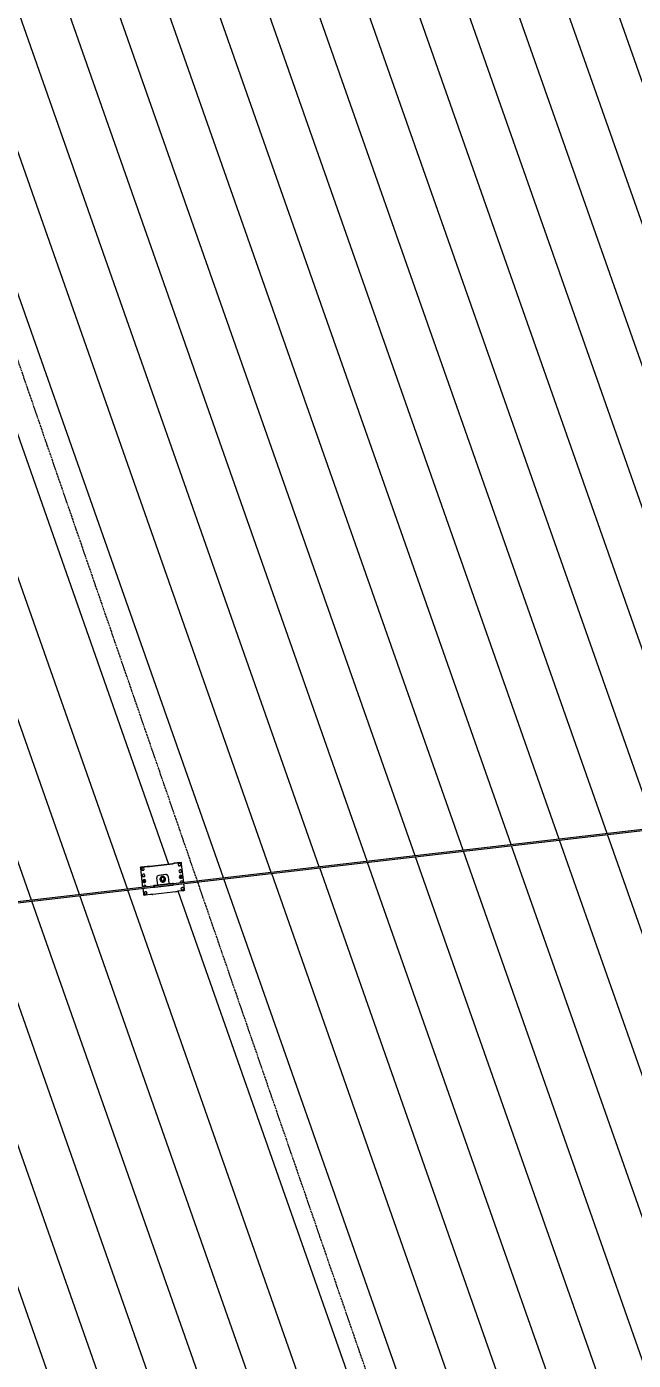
# Model space of a CAD drawing. Header units: millimetres. Extents: x -2479188 to -2300024, y 3874558 to 4053369.
# Drawn here: x -2357095 to -2352806, y 3971974 to 3981412 of the extents above; entities that cross this region are included whole.
import ezdxf

# ---------------------------------------------------------------- set-up
doc = ezdxf.new("R2010")
doc.units = ezdxf.units.MM
doc.linetypes.add('Grid Line', pattern=[21, 12, -3, 3, -3])
for name, color, linetype, lineweight in [('A-ANNO-DIMS', 211, 'Continuous', 5), ('A-ANNO-DIMS-200', 211, 'Continuous', 5), ('A-ROOF-PATT', 132, 'Continuous', 5), ('Q-SPCQ', 91, 'Continuous', 5), ('S-GRID', 1, 'Continuous', 5)]:
    doc.layers.add(name, color=color, linetype=linetype, lineweight=lineweight)
doc.styles.add('Arial', font='arial.ttf', dxfattribs={"height": 500})
doc.dimstyles.new('2_5-Diagonal-_deg_-Decimal_O', dxfattribs={"dimscale": 304.8, "dimtxt": 510.1297, "dimasz": 0.984252, "dimexe": 0.656168, "dimexo": 0.0625, "dimgap": 0.984252, "dimtad": 1, "dimdec": 0, "dimzin": 0, "dimdsep": 46, "dimtxsty": 'Arial', "dimblk1": 'OBLIQUE', "dimblk2": 'OBLIQUE', "dimsah": 1, "dimcen": 0.09, "dimdle": 0.656168, "dimazin": 0, "dimtfac": 1, "dimtdec": 4, "dimtix": 1, "dimtmove": 0, "dimatfit": 3, "dimfxl": 3.28084, "dimfxlon": 1, "dimtvp": 1, "dimtfill": 1, "dimtolj": 1, "dimtzin": 0, "dimlwd": 15, "dimlwe": 15, "dimarcsym": 2})

# ---------------------------------------------------------------- blocks, each defined once
blk = doc.blocks.new('Static Line_Sayfa_Metal Deck_Pan Mount - Up to 15 _ pitch - Max 2 Users-1848369-GA - Part A 6m')
at = {"layer": 'Q-SPCQ'}
for p, q in [((-2343541, 3976795.1), (-2379056, 3972687.5)), ((-2379055.1, 3972679.6), (-2343541, 3976787)), ((-2356051.3, 3975491.6), (-2356062.8, 3975487.7)), ((-2356061.3, 3975487.8), (-2356049.7, 3975491.7)), ((-2356001.5, 3975497.5), (-2356051.1, 3975491.8)), ((-2356051.1, 3975491.6), (-2356001.4, 3975497.4)), ((-2356011.4, 3975496.2), (-2356050.3, 3975491.7)), ((-2356048.8, 3975491.8), (-2356011.3, 3975496.1)), ((-2356001.4, 3975497.4), (-2356001.5, 3975497.5)), ((-2356000.3, 3975487.4), (-2356001.4, 3975497.4)), ((-2356000.8, 3975489.5), (-2356000.8, 3975489.6)), ((-2356239.9, 3975470), (-2356289.5, 3975464.2)), ((-2356289.5, 3975464.1), (-2356239.8, 3975469.8)), ((-2356288.3, 3975454), (-2356289.5, 3975464.1)), ((-2356273, 3975320.9), (-2356288.3, 3975454)), ((-2356281.4, 3975448.6), (-2356281.4, 3975448.5)), ((-2356240.6, 3975469.7), (-2356279.6, 3975465.2)), ((-2356279.5, 3975465.1), (-2356242.1, 3975469.4)), ((-2356276.2, 3975403.2), (-2356276.2, 3975403.1)), ((-2356264.4, 3975454.5), (-2356264.4, 3975454.5)), ((-2356259.2, 3975409.1), (-2356259.2, 3975409.1)), ((-2356241.1, 3975469.5), (-2356227.9, 3975468.6)), ((-2356239.8, 3975469.8), (-2356239.9, 3975470)), ((-2356226.4, 3975468.8), (-2356239.6, 3975469.8)), ((-2356226.9, 3975468.6), (-2356062.2, 3975487.7)), ((-2356063.8, 3975487.6), (-2356225.4, 3975468.9)), ((-2356111.7, 3975411.6), (-2356161.4, 3975405.8)), ((-2356111.7, 3975411.4), (-2356161.3, 3975405.7)), ((-2356095.8, 3975401.5), (-2356095.9, 3975401.7)), ((-2356095.1, 3975398.3), (-2356089.4, 3975349.2)), ((-2356023.2, 3975478.4), (-2356023.1, 3975478.4)), ((-2356017.9, 3975433), (-2356017.9, 3975433)), ((-2356005.6, 3975402.2), (-2356010, 3975398.7)), ((-2356010, 3975398.7), (-2356009.4, 3975393.1)), ((-2356005.5, 3975401.9), (-2356009.9, 3975398.5)), ((-2356009.9, 3975398.5), (-2356009.3, 3975392.9)), ((-2356006.2, 3975484.3), (-2356006.2, 3975484.4)), ((-2356000.4, 3975399.8), (-2356005.5, 3975402.2)), ((-2356005.5, 3975401.9), (-2356005.5, 3975402.1)), ((-2356000.3, 3975399.6), (-2356005.5, 3975401.9)), ((-2356000.9, 3975438.9), (-2356001, 3975439)), ((-2355984.9, 3975354.2), (-2356000.3, 3975487.4)), ((-2355999.7, 3975394), (-2356000.3, 3975399.6)), ((-2356267.8, 3975275.5), (-2356272.4, 3975315.6)), ((-2356268.3, 3975368.9), (-2356263.8, 3975372.3)), ((-2356267.6, 3975363.3), (-2356268.3, 3975368.9)), ((-2356263.7, 3975372), (-2356268.2, 3975368.6)), ((-2356268.2, 3975368.6), (-2356267.5, 3975363)), ((-2356267.5, 3975363), (-2356262.4, 3975360.8)), ((-2356267.1, 3975323.8), (-2356267, 3975323.7)), ((-2356267, 3975323.7), (-2356266.9, 3975323.4)), ((-2356263.7, 3975372), (-2356263.8, 3975372.3)), ((-2356263.8, 3975372.3), (-2356258.7, 3975370)), ((-2356258.6, 3975369.7), (-2356263.7, 3975372)), ((-2356262.4, 3975360.8), (-2356257.9, 3975364.1)), ((-2356257.9, 3975364.1), (-2356258.6, 3975369.7)), ((-2356250.1, 3975329.7), (-2356250.1, 3975329.8)), ((-2356193.2, 3975334), (-2356197.3, 3975332.5)), ((-2356196.1, 3975322.2), (-2356191.8, 3975321.6)), ((-2356190.9, 3975334.5), (-2356193.2, 3975334)), ((-2356189.5, 3975321.6), (-2356191.8, 3975321.6)), ((-2356065, 3975349.1), (-2356190.9, 3975334.5)), ((-2356189.5, 3975321.6), (-2356063.5, 3975336.2)), ((-2356168.9, 3975340), (-2356174.5, 3975389.1)), ((-2356151.8, 3975372.2), (-2356151.8, 3975372.1)), ((-2356144.1, 3975374.7), (-2356144, 3975374.4)), ((-2356142, 3975375), (-2356142, 3975374.9)), ((-2356123.7, 3975381.3), (-2356123.7, 3975381.4)), ((-2356121.8, 3975382.2), (-2356122, 3975382.5)), ((-2356114.3, 3975385.2), (-2356114.3, 3975385.4)), ((-2356065, 3975349.1), (-2356062.7, 3975349.1)), ((-2356063.5, 3975336.2), (-2356061.2, 3975336.7)), ((-2356058.3, 3975348.6), (-2356062.7, 3975349.1)), ((-2356061.2, 3975336.7), (-2356057.1, 3975338.2)), ((-2356009.3, 3975392.9), (-2356004.2, 3975390.7)), ((-2356008.8, 3975353.7), (-2356008.8, 3975353.6)), ((-2356008.8, 3975353.6), (-2356008.7, 3975353.3)), ((-2356004.2, 3975390.7), (-2355999.7, 3975394)), ((-2356003.6, 3975308.3), (-2356003.6, 3975308.2)), ((-2355991.8, 3975359.6), (-2355991.8, 3975359.6)), ((-2355986.6, 3975314.2), (-2355986.6, 3975314.3)), ((-2355979.7, 3975308.8), (-2355984.3, 3975348.9)), ((-2355978.6, 3975298.9), (-2355979.7, 3975308.8)), ((-2356266.7, 3975265.6), (-2356267.8, 3975275.5)), ((-2356267.3, 3975273.4), (-2356267.3, 3975273.3)), ((-2356257.5, 3975266.7), (-2356266.7, 3975265.6)), ((-2356261.8, 3975278.4), (-2356261.8, 3975278.4)), ((-2356219.3, 3975271), (-2356256.7, 3975266.7)), ((-2356244.8, 3975284.3), (-2356244.9, 3975284.4)), ((-2356205, 3975270.1), (-2356218.3, 3975271.1)), ((-2356039.4, 3975289.2), (-2356204.1, 3975270.2)), ((-2356026.9, 3975293.2), (-2356038.4, 3975289.4)), ((-2355988.5, 3975297.7), (-2356025.9, 3975293.4)), ((-2355978.6, 3975298.9), (-2355987.7, 3975297.9))]:
    blk.add_line(p, q, dxfattribs=at)
at = {"layer": 'Q-SPCQ', "flags": 128}
for points in [[(-2356281.4, 3975448.5), (-2356281.3, 3975448.2), (-2356281.1, 3975447.8), (-2356281, 3975447.5), (-2356280.8, 3975447.2), (-2356280.6, 3975446.9), (-2356280.4, 3975446.6), (-2356280.2, 3975446.3), (-2356280, 3975446), (-2356279.8, 3975445.7), (-2356279.6, 3975445.4), (-2356279.3, 3975445.2), (-2356279.1, 3975444.9), (-2356278.8, 3975444.7), (-2356278.5, 3975444.4), (-2356278.2, 3975444.2), (-2356277.9, 3975444), (-2356277.6, 3975443.8), (-2356277.3, 3975443.6), (-2356277, 3975443.5), (-2356276.7, 3975443.3), (-2356276.4, 3975443.2), (-2356276, 3975443), (-2356275.7, 3975442.9), (-2356275.3, 3975442.8), (-2356275, 3975442.7), (-2356274.6, 3975442.6), (-2356274.3, 3975442.6), (-2356273.9, 3975442.5), (-2356273.6, 3975442.5), (-2356273.2, 3975442.5), (-2356272.8, 3975442.5), (-2356272.5, 3975442.5), (-2356272.1, 3975442.5), (-2356271.9, 3975442.5)], [(-2356276.2, 3975403.1), (-2356276.1, 3975402.8), (-2356275.9, 3975402.4), (-2356275.8, 3975402.1), (-2356275.6, 3975401.8), (-2356275.4, 3975401.5), (-2356275.2, 3975401.2), (-2356275, 3975400.9), (-2356274.8, 3975400.6), (-2356274.6, 3975400.3), (-2356274.3, 3975400), (-2356274.1, 3975399.8), (-2356273.8, 3975399.5), (-2356273.6, 3975399.3), (-2356273.3, 3975399.1), (-2356273, 3975398.8), (-2356272.7, 3975398.6), (-2356272.4, 3975398.4), (-2356272.1, 3975398.3), (-2356271.8, 3975398.1), (-2356271.5, 3975397.9), (-2356271.1, 3975397.8), (-2356270.8, 3975397.7), (-2356270.5, 3975397.5), (-2356270.1, 3975397.4), (-2356269.8, 3975397.3), (-2356269.4, 3975397.3), (-2356269.1, 3975397.2), (-2356268.7, 3975397.2), (-2356268.3, 3975397.1), (-2356268, 3975397.1), (-2356267.6, 3975397.1), (-2356267.3, 3975397.1), (-2356266.9, 3975397.1), (-2356266.7, 3975397.2)], [(-2356271.9, 3975442.5), (-2356271.5, 3975442.6), (-2356271.2, 3975442.7), (-2356270.8, 3975442.7), (-2356270.5, 3975442.8), (-2356270.1, 3975442.9), (-2356269.8, 3975443), (-2356269.4, 3975443.2), (-2356269.1, 3975443.3), (-2356268.8, 3975443.5), (-2356268.5, 3975443.6), (-2356268.2, 3975443.8), (-2356267.9, 3975444), (-2356267.6, 3975444.2), (-2356267.3, 3975444.5), (-2356267, 3975444.7), (-2356266.7, 3975444.9), (-2356266.5, 3975445.2), (-2356266.2, 3975445.4), (-2356266, 3975445.7), (-2356265.8, 3975446), (-2356265.6, 3975446.3), (-2356265.4, 3975446.6), (-2356265.2, 3975446.9), (-2356265, 3975447.2), (-2356264.8, 3975447.5), (-2356264.7, 3975447.8), (-2356264.5, 3975448.2), (-2356264.4, 3975448.5), (-2356264.3, 3975448.9), (-2356264.2, 3975449.2), (-2356264.1, 3975449.5), (-2356264, 3975449.9), (-2356264, 3975450.3), (-2356263.9, 3975450.6), (-2356263.9, 3975451), (-2356263.9, 3975451.3), (-2356263.9, 3975451.7), (-2356263.9, 3975452.1), (-2356264, 3975452.4), (-2356264, 3975452.8), (-2356264.1, 3975453.1), (-2356264.1, 3975453.5), (-2356264.2, 3975453.8), (-2356264.3, 3975454.2), (-2356264.4, 3975454.5)], [(-2356266.7, 3975397.2), (-2356266.3, 3975397.2), (-2356265.9, 3975397.3), (-2356265.6, 3975397.3), (-2356265.2, 3975397.4), (-2356264.9, 3975397.5), (-2356264.6, 3975397.7), (-2356264.2, 3975397.8), (-2356263.9, 3975397.9), (-2356263.6, 3975398.1), (-2356263.3, 3975398.3), (-2356262.9, 3975398.5), (-2356262.6, 3975398.6), (-2356262.4, 3975398.9), (-2356262.1, 3975399.1), (-2356261.8, 3975399.3), (-2356261.5, 3975399.5), (-2356261.3, 3975399.8), (-2356261, 3975400.1), (-2356260.8, 3975400.3), (-2356260.6, 3975400.6), (-2356260.3, 3975400.9), (-2356260.1, 3975401.2), (-2356260, 3975401.5), (-2356259.8, 3975401.8), (-2356259.6, 3975402.1), (-2356259.5, 3975402.5), (-2356259.3, 3975402.8), (-2356259.2, 3975403.1), (-2356259.1, 3975403.5), (-2356259, 3975403.8), (-2356258.9, 3975404.2), (-2356258.8, 3975404.5), (-2356258.8, 3975404.9), (-2356258.7, 3975405.2), (-2356258.7, 3975405.6), (-2356258.7, 3975406), (-2356258.7, 3975406.3), (-2356258.7, 3975406.7), (-2356258.7, 3975407), (-2356258.8, 3975407.4), (-2356258.8, 3975407.7), (-2356258.9, 3975408.1), (-2356259, 3975408.4), (-2356259.1, 3975408.8), (-2356259.2, 3975409.1)], [(-2356023.1, 3975478.4), (-2356023, 3975478), (-2356022.9, 3975477.7), (-2356022.7, 3975477.4), (-2356022.6, 3975477), (-2356022.4, 3975476.7), (-2356022.2, 3975476.4), (-2356022, 3975476.1), (-2356021.8, 3975475.8), (-2356021.5, 3975475.6), (-2356021.3, 3975475.3), (-2356021.1, 3975475), (-2356020.8, 3975474.8), (-2356020.5, 3975474.5), (-2356020.3, 3975474.3), (-2356020, 3975474.1), (-2356019.7, 3975473.9), (-2356019.4, 3975473.7), (-2356019.1, 3975473.5), (-2356018.7, 3975473.3), (-2356018.4, 3975473.2), (-2356018.1, 3975473), (-2356017.8, 3975472.9), (-2356017.4, 3975472.8), (-2356017.1, 3975472.7), (-2356016.7, 3975472.6), (-2356016.4, 3975472.5), (-2356016, 3975472.5), (-2356015.7, 3975472.4), (-2356015.3, 3975472.4), (-2356014.9, 3975472.4), (-2356014.6, 3975472.4), (-2356014.2, 3975472.4), (-2356013.9, 3975472.4), (-2356013.6, 3975472.4)], [(-2356017.9, 3975433), (-2356017.8, 3975432.6), (-2356017.7, 3975432.3), (-2356017.5, 3975432), (-2356017.3, 3975431.7), (-2356017.2, 3975431.4), (-2356017, 3975431), (-2356016.8, 3975430.7), (-2356016.5, 3975430.5), (-2356016.3, 3975430.2), (-2356016.1, 3975429.9), (-2356015.8, 3975429.6), (-2356015.6, 3975429.4), (-2356015.3, 3975429.2), (-2356015, 3975428.9), (-2356014.7, 3975428.7), (-2356014.5, 3975428.5), (-2356014.1, 3975428.3), (-2356013.8, 3975428.1), (-2356013.5, 3975428), (-2356013.2, 3975427.8), (-2356012.9, 3975427.7), (-2356012.5, 3975427.5), (-2356012.2, 3975427.4), (-2356011.8, 3975427.3), (-2356011.5, 3975427.2), (-2356011.1, 3975427.1), (-2356010.8, 3975427.1), (-2356010.4, 3975427), (-2356010.1, 3975427), (-2356009.7, 3975427), (-2356009.4, 3975427), (-2356009, 3975427), (-2356008.6, 3975427), (-2356008.4, 3975427)], [(-2356013.6, 3975472.4), (-2356013.3, 3975472.5), (-2356012.9, 3975472.5), (-2356012.6, 3975472.6), (-2356012.2, 3975472.7), (-2356011.9, 3975472.8), (-2356011.5, 3975472.9), (-2356011.2, 3975473), (-2356010.9, 3975473.2), (-2356010.5, 3975473.3), (-2356010.2, 3975473.5), (-2356009.9, 3975473.7), (-2356009.6, 3975473.9), (-2356009.3, 3975474.1), (-2356009, 3975474.3), (-2356008.8, 3975474.6), (-2356008.5, 3975474.8), (-2356008.2, 3975475), (-2356008, 3975475.3), (-2356007.7, 3975475.6), (-2356007.5, 3975475.9), (-2356007.3, 3975476.1), (-2356007.1, 3975476.4), (-2356006.9, 3975476.8), (-2356006.7, 3975477.1), (-2356006.6, 3975477.4), (-2356006.4, 3975477.7), (-2356006.3, 3975478), (-2356006.2, 3975478.4), (-2356006, 3975478.7), (-2356005.9, 3975479.1), (-2356005.9, 3975479.4), (-2356005.8, 3975479.8), (-2356005.7, 3975480.1), (-2356005.7, 3975480.5), (-2356005.7, 3975480.8), (-2356005.6, 3975481.2), (-2356005.6, 3975481.6), (-2356005.7, 3975481.9), (-2356005.7, 3975482.3), (-2356005.7, 3975482.6), (-2356005.8, 3975483), (-2356005.9, 3975483.3), (-2356006, 3975483.7), (-2356006.1, 3975484), (-2356006.2, 3975484.3)], [(-2356008.4, 3975427), (-2356008, 3975427.1), (-2356007.7, 3975427.1), (-2356007.3, 3975427.2), (-2356007, 3975427.3), (-2356006.6, 3975427.4), (-2356006.3, 3975427.5), (-2356006, 3975427.7), (-2356005.6, 3975427.8), (-2356005.3, 3975428), (-2356005, 3975428.1), (-2356004.7, 3975428.3), (-2356004.4, 3975428.5), (-2356004.1, 3975428.7), (-2356003.8, 3975428.9), (-2356003.5, 3975429.2), (-2356003.3, 3975429.4), (-2356003, 3975429.7), (-2356002.8, 3975429.9), (-2356002.5, 3975430.2), (-2356002.3, 3975430.5), (-2356002.1, 3975430.8), (-2356001.9, 3975431.1), (-2356001.7, 3975431.4), (-2356001.5, 3975431.7), (-2356001.3, 3975432), (-2356001.2, 3975432.3), (-2356001.1, 3975432.7), (-2356000.9, 3975433), (-2356000.8, 3975433.3), (-2356000.7, 3975433.7), (-2356000.6, 3975434), (-2356000.6, 3975434.4), (-2356000.5, 3975434.7), (-2356000.5, 3975435.1), (-2356000.4, 3975435.5), (-2356000.4, 3975435.8), (-2356000.4, 3975436.2), (-2356000.4, 3975436.5), (-2356000.5, 3975436.9), (-2356000.5, 3975437.3), (-2356000.6, 3975437.6), (-2356000.7, 3975438), (-2356000.7, 3975438.3), (-2356000.8, 3975438.7), (-2356000.9, 3975438.9)], [(-2356249.7, 3975325.1), (-2356249.6, 3975325.5), (-2356249.6, 3975325.9), (-2356249.6, 3975326.2), (-2356249.6, 3975326.6), (-2356249.6, 3975326.9), (-2356249.6, 3975327.3), (-2356249.6, 3975327.7), (-2356249.6, 3975328), (-2356249.7, 3975328.4), (-2356249.8, 3975328.7), (-2356249.9, 3975329.1), (-2356250, 3975329.4), (-2356250.1, 3975329.7)], [(-2356144, 3975374.4), (-2356143.8, 3975373.9), (-2356143.7, 3975373.5), (-2356143.5, 3975373.1), (-2356143.2, 3975372.7), (-2356143, 3975372.3), (-2356142.8, 3975371.9), (-2356142.5, 3975371.5), (-2356142.2, 3975371.1), (-2356141.9, 3975370.7), (-2356141.6, 3975370.4), (-2356141.3, 3975370), (-2356140.9, 3975369.7), (-2356140.6, 3975369.4), (-2356140.2, 3975369.1), (-2356139.9, 3975368.8), (-2356139.5, 3975368.5), (-2356139.1, 3975368.3), (-2356138.7, 3975368), (-2356138.3, 3975367.8), (-2356137.8, 3975367.6), (-2356137.4, 3975367.4), (-2356137, 3975367.3), (-2356136.5, 3975367.1), (-2356136.1, 3975367), (-2356135.6, 3975366.9), (-2356135.2, 3975366.8), (-2356134.7, 3975366.7), (-2356134.2, 3975366.6), (-2356133.8, 3975366.6), (-2356133.3, 3975366.5), (-2356132.8, 3975366.5), (-2356132.4, 3975366.6), (-2356131.9, 3975366.6), (-2356131.6, 3975366.6)], [(-2356142, 3975374.9), (-2356141.9, 3975374.5), (-2356141.7, 3975374.2), (-2356141.6, 3975373.8), (-2356141.4, 3975373.5), (-2356141.2, 3975373.1), (-2356141, 3975372.8), (-2356140.8, 3975372.5), (-2356140.5, 3975372.2), (-2356140.3, 3975371.9), (-2356140, 3975371.6), (-2356139.8, 3975371.3), (-2356139.5, 3975371), (-2356139.2, 3975370.8), (-2356138.9, 3975370.5), (-2356138.6, 3975370.3), (-2356138.3, 3975370.1), (-2356137.9, 3975369.9), (-2356137.6, 3975369.7), (-2356137.3, 3975369.5), (-2356136.9, 3975369.3), (-2356136.6, 3975369.2), (-2356136.2, 3975369), (-2356135.8, 3975368.9), (-2356135.5, 3975368.8), (-2356135.1, 3975368.7), (-2356134.7, 3975368.6), (-2356134.3, 3975368.5), (-2356133.9, 3975368.5), (-2356133.6, 3975368.4), (-2356133.2, 3975368.4), (-2356132.8, 3975368.4), (-2356132.4, 3975368.4), (-2356132, 3975368.5), (-2356131.7, 3975368.5)], [(-2356131.7, 3975368.5), (-2356131.4, 3975368.5), (-2356131, 3975368.6), (-2356130.6, 3975368.7), (-2356130.2, 3975368.8), (-2356129.9, 3975368.9), (-2356129.5, 3975369), (-2356129.1, 3975369.2), (-2356128.8, 3975369.3), (-2356128.4, 3975369.5), (-2356128.1, 3975369.7), (-2356127.7, 3975369.9), (-2356127.4, 3975370.1), (-2356127.1, 3975370.3), (-2356126.8, 3975370.5), (-2356126.5, 3975370.8), (-2356126.2, 3975371), (-2356125.9, 3975371.3), (-2356125.7, 3975371.6), (-2356125.4, 3975371.9), (-2356125.2, 3975372.2), (-2356124.9, 3975372.5), (-2356124.7, 3975372.8), (-2356124.5, 3975373.2), (-2356124.3, 3975373.5), (-2356124.2, 3975373.8), (-2356124, 3975374.2), (-2356123.8, 3975374.5), (-2356123.7, 3975374.9), (-2356123.6, 3975375.3), (-2356123.5, 3975375.7), (-2356123.4, 3975376), (-2356123.3, 3975376.4), (-2356123.2, 3975376.8), (-2356123.2, 3975377.2), (-2356123.2, 3975377.6), (-2356123.2, 3975378), (-2356123.2, 3975378.3), (-2356123.2, 3975378.7), (-2356123.2, 3975379.1), (-2356123.3, 3975379.5), (-2356123.3, 3975379.9), (-2356123.4, 3975380.3), (-2356123.5, 3975380.7), (-2356123.6, 3975381), (-2356123.7, 3975381.3)], [(-2356131.6, 3975366.6), (-2356131.1, 3975366.7), (-2356130.6, 3975366.8), (-2356130.2, 3975366.9), (-2356129.7, 3975367), (-2356129.3, 3975367.1), (-2356128.8, 3975367.3), (-2356128.4, 3975367.4), (-2356128, 3975367.6), (-2356127.5, 3975367.8), (-2356127.1, 3975368.1), (-2356126.7, 3975368.3), (-2356126.3, 3975368.6), (-2356125.9, 3975368.8), (-2356125.6, 3975369.1), (-2356125.2, 3975369.4), (-2356124.9, 3975369.7), (-2356124.5, 3975370.1), (-2356124.2, 3975370.4), (-2356123.9, 3975370.8), (-2356123.6, 3975371.1), (-2356123.3, 3975371.5), (-2356123.1, 3975371.9), (-2356122.8, 3975372.3), (-2356122.6, 3975372.7), (-2356122.4, 3975373.1), (-2356122.2, 3975373.5), (-2356122, 3975374), (-2356121.8, 3975374.4), (-2356121.7, 3975374.9), (-2356121.5, 3975375.3), (-2356121.4, 3975375.8), (-2356121.3, 3975376.2), (-2356121.3, 3975376.7), (-2356121.2, 3975377.2), (-2356121.2, 3975377.6), (-2356121.2, 3975378.1), (-2356121.2, 3975378.6), (-2356121.2, 3975379), (-2356121.2, 3975379.5), (-2356121.3, 3975380), (-2356121.4, 3975380.4), (-2356121.5, 3975380.9), (-2356121.6, 3975381.3), (-2356121.7, 3975381.8), (-2356121.8, 3975382.2)], [(-2356003.6, 3975308.2), (-2356003.4, 3975307.9), (-2356003.3, 3975307.6), (-2356003.1, 3975307.2), (-2356003, 3975306.9), (-2356002.8, 3975306.6), (-2356002.6, 3975306.3), (-2356002.4, 3975306), (-2356002.2, 3975305.7), (-2356002, 3975305.4), (-2356001.7, 3975305.2), (-2356001.5, 3975304.9), (-2356001.2, 3975304.6), (-2356001, 3975304.4), (-2356000.7, 3975304.2), (-2356000.4, 3975304), (-2356000.1, 3975303.7), (-2355999.8, 3975303.6), (-2355999.5, 3975303.4), (-2355999.2, 3975303.2), (-2355998.8, 3975303), (-2355998.5, 3975302.9), (-2355998.2, 3975302.8), (-2355997.8, 3975302.7), (-2355997.5, 3975302.5), (-2355997.1, 3975302.5), (-2355996.8, 3975302.4), (-2355996.4, 3975302.3), (-2355996.1, 3975302.3), (-2355995.7, 3975302.2), (-2355995.4, 3975302.2), (-2355995, 3975302.2), (-2355994.6, 3975302.2), (-2355994.3, 3975302.3), (-2355994, 3975302.3)], [(-2355994, 3975302.3), (-2355993.7, 3975302.3), (-2355993.3, 3975302.4), (-2355993, 3975302.5), (-2355992.6, 3975302.6), (-2355992.3, 3975302.7), (-2355991.9, 3975302.8), (-2355991.6, 3975302.9), (-2355991.3, 3975303.1), (-2355991, 3975303.2), (-2355990.6, 3975303.4), (-2355990.3, 3975303.6), (-2355990, 3975303.8), (-2355989.7, 3975304), (-2355989.5, 3975304.2), (-2355989.2, 3975304.4), (-2355988.9, 3975304.7), (-2355988.7, 3975304.9), (-2355988.4, 3975305.2), (-2355988.2, 3975305.4), (-2355987.9, 3975305.7), (-2355987.7, 3975306), (-2355987.5, 3975306.3), (-2355987.3, 3975306.6), (-2355987.2, 3975306.9), (-2355987, 3975307.3), (-2355986.8, 3975307.6), (-2355986.7, 3975307.9), (-2355986.6, 3975308.2), (-2355986.5, 3975308.6), (-2355986.4, 3975308.9), (-2355986.3, 3975309.3), (-2355986.2, 3975309.6), (-2355986.2, 3975310), (-2355986.1, 3975310.3), (-2355986.1, 3975310.7), (-2355986.1, 3975311.1), (-2355986.1, 3975311.4), (-2355986.1, 3975311.8), (-2355986.1, 3975312.1), (-2355986.2, 3975312.5), (-2355986.2, 3975312.9), (-2355986.3, 3975313.2), (-2355986.4, 3975313.6), (-2355986.5, 3975313.9), (-2355986.6, 3975314.2)], [(-2355991.4, 3975355), (-2355991.4, 3975355.4), (-2355991.3, 3975355.7), (-2355991.3, 3975356.1), (-2355991.3, 3975356.4), (-2355991.3, 3975356.8), (-2355991.3, 3975357.2), (-2355991.3, 3975357.5), (-2355991.4, 3975357.9), (-2355991.4, 3975358.2), (-2355991.5, 3975358.6), (-2355991.6, 3975358.9), (-2355991.7, 3975359.3), (-2355991.8, 3975359.6)], [(-2356261.8, 3975278.4), (-2356261.7, 3975278), (-2356261.6, 3975277.7), (-2356261.4, 3975277.4), (-2356261.2, 3975277), (-2356261.1, 3975276.7), (-2356260.9, 3975276.4), (-2356260.7, 3975276.1), (-2356260.5, 3975275.8), (-2356260.2, 3975275.6), (-2356260, 3975275.3), (-2356259.7, 3975275), (-2356259.5, 3975274.8), (-2356259.2, 3975274.5), (-2356258.9, 3975274.3), (-2356258.7, 3975274.1), (-2356258.4, 3975273.9), (-2356258.1, 3975273.7), (-2356257.7, 3975273.5), (-2356257.4, 3975273.3), (-2356257.1, 3975273.2), (-2356256.8, 3975273), (-2356256.4, 3975272.9), (-2356256.1, 3975272.8), (-2356255.8, 3975272.7), (-2356255.4, 3975272.6), (-2356255.1, 3975272.5), (-2356254.7, 3975272.5), (-2356254.3, 3975272.4), (-2356254, 3975272.4), (-2356253.6, 3975272.4), (-2356253.3, 3975272.3), (-2356252.9, 3975272.4), (-2356252.5, 3975272.4), (-2356252.3, 3975272.4)], [(-2356252.3, 3975272.4), (-2356251.9, 3975272.5), (-2356251.6, 3975272.5), (-2356251.2, 3975272.6), (-2356250.9, 3975272.7), (-2356250.5, 3975272.8), (-2356250.2, 3975272.9), (-2356249.9, 3975273), (-2356249.5, 3975273.2), (-2356249.2, 3975273.3), (-2356248.9, 3975273.5), (-2356248.6, 3975273.7), (-2356248.3, 3975273.9), (-2356248, 3975274.1), (-2356247.7, 3975274.3), (-2356247.4, 3975274.5), (-2356247.2, 3975274.8), (-2356246.9, 3975275), (-2356246.7, 3975275.3), (-2356246.4, 3975275.6), (-2356246.2, 3975275.9), (-2356246, 3975276.1), (-2356245.8, 3975276.4), (-2356245.6, 3975276.7), (-2356245.4, 3975277.1), (-2356245.3, 3975277.4), (-2356245.1, 3975277.7), (-2356245, 3975278), (-2356244.8, 3975278.4), (-2356244.7, 3975278.7), (-2356244.6, 3975279.1), (-2356244.5, 3975279.4), (-2356244.5, 3975279.8), (-2356244.4, 3975280.1), (-2356244.4, 3975280.5), (-2356244.3, 3975280.8), (-2356244.3, 3975281.2), (-2356244.3, 3975281.6), (-2356244.4, 3975281.9), (-2356244.4, 3975282.3), (-2356244.4, 3975282.6), (-2356244.5, 3975283), (-2356244.6, 3975283.3), (-2356244.6, 3975283.7), (-2356244.7, 3975284), (-2356244.8, 3975284.3)]]:
    blk.add_lwpolyline(points, dxfattribs=at)
at = {"layer": 'Q-SPCQ'}
for centre, major_axis, ratio, start_param, end_param in [((-2356050.3, 3975491.7), (0.993, 0.114), 0.051038, 1.582394, 1.802167), ((-2356048.7, 3975491.8), (0.993, 0.114), 0.051038, 1.582394, 2.901031), ((-2356014.7, 3975481.4), (8.49, 2.98), 0.99863, 1.347635, 3.44203), ((-2356014.7, 3975481.4), (8.49, 2.98), 0.99863, 5.536425, 7.63082), ((-2356010.2, 3975486.3), (9.43, 3.32), 0.99863, 0.038638, 1.347635), ((-2356010.2, 3975486.2), (9.43, 3.32), 0.99863, 6.060024, 7.63082), ((-2356278.4, 3975455.3), (9.43, 3.32), 0.99863, 1.347635, 2.918431), ((-2356278.4, 3975455.2), (9.43, 3.32), 0.99863, 1.347635, 2.918431), ((-2356272.9, 3975451.5), (8.49, 2.98), 0.99863, 1.347635, 3.141593), ((-2356272.9, 3975451.5), (8.49, 2.98), 0.99863, 3.502719, 4.489228), ((-2356267.7, 3975406.2), (8.49, 2.98), 0.99863, 1.347635, 3.141593), ((-2356267.7, 3975406.2), (8.49, 2.98), 0.99863, 3.502719, 4.489228), ((-2356272.9, 3975451.5), (8.49, 2.98), 0.99863, 0.300437, 1.347635), ((-2356272.9, 3975451.5), (8.49, 2.98), 0.99863, 4.489228, 5.408181), ((-2356267.7, 3975406.2), (8.49, 2.98), 0.99863, 0.300437, 1.347635), ((-2356267.7, 3975406.2), (8.49, 2.98), 0.99863, 4.489228, 5.408181), ((-2356272.9, 3975451.5), (8.49, 2.98), 0.99863, 5.536425, 6.283185), ((-2356267.7, 3975406.2), (8.49, 2.98), 0.99863, 5.536425, 6.283185), ((-2356242.1, 3975469.4), (0.993, 0.114), 0.051038, 0.263757, 1.582394), ((-2356240.6, 3975469.7), (0.993, 0.114), 0.051038, 0.263758, 1.582394), ((-2356226.9, 3975468.7), (0.993, 0.114), 0.051038, 3.40535, 4.723987), ((-2356225.4, 3975469), (0.993, 0.114), 0.051038, 3.40535, 4.723987), ((-2356159.7, 3975390.9), (14.2, 5), 0.99863, 1.347635, 2.918431), ((-2356159.6, 3975390.8), (14.2, 5), 0.99863, 1.347635, 2.918431), ((-2356133.1, 3975378.8), (18.8, 6.6), 0.99863, 1.347635, 3.70383), ((-2356133, 3975378.6), (18.8, 6.6), 0.99863, 1.347635, 4.489228), ((-2356133.1, 3975378.8), (18.8, 6.6), 0.99863, 6.060024, 7.63082), ((-2356133, 3975378.6), (18.8, 6.6), 0.99863, 4.489228, 7.63082), ((-2356110, 3975396.7), (14.2, 5), 0.99863, 0.038638, 1.347635), ((-2356110, 3975396.5), (14.2, 5), 0.99863, 6.060024, 7.63082), ((-2356110, 3975396.7), (14.2, 5), 0.99863, 6.060024, 6.283185), ((-2356063.8, 3975487.6), (0.993, 0.114), 0.051038, 4.723987, 6.042624), ((-2356062.2, 3975487.7), (0.993, 0.114), 0.051038, 4.723987, 6.042624), ((-2356014.7, 3975481.4), (8.49, 2.98), 0.99863, 3.541054, 4.489228), ((-2356009.4, 3975436), (8.49, 2.98), 0.99863, 1.347635, 3.44203), ((-2356004.9, 3975396.3), (10.4, 3.6), 0.99863, 1.347635, 4.489228), ((-2356009.4, 3975436), (8.49, 2.98), 0.99863, 3.541054, 4.489228), ((-2356014.7, 3975481.4), (8.49, 2.98), 0.99863, 4.489228, 5.459951), ((-2356009.4, 3975436), (8.49, 2.98), 0.99863, 5.536425, 7.63082), ((-2356009.4, 3975436), (8.49, 2.98), 0.99863, 4.489228, 5.408181), ((-2356004.9, 3975396.3), (10.4, 3.6), 0.99863, 4.489228, 7.63082), ((-2356263.1, 3975366.5), (10.4, 3.6), 0.99863, 1.347635, 4.489228), ((-2356258.6, 3975326.8), (8.49, 2.98), 0.99863, 1.347635, 3.141593), ((-2356263.1, 3975366.5), (10.4, 3.6), 0.99863, 4.489228, 7.63082), ((-2356258.6, 3975326.8), (8.49, 2.98), 0.99863, 5.571519, 7.63082), ((-2356196.7, 3975327.3), (-0.6, 5.18), 0.011583, 0.002734, 0.472535), ((-2356196.7, 3975327.3), (-0.6, 5.18), 0.011583, 4.661325, 6.283185), ((-2356196.7, 3975327.3), (-0.6, 5.18), 0.011583, 3.141593, 4.661325), ((-2356196.7, 3975327.3), (-0.6, 5.18), 0.011583, 2.56693, 3.138859), ((-2356168.8, 3975339.8), (-0.46, 3.97), 0.011583, 1.519733, 2.56693), ((-2356133, 3975378.6), (11.1, 3.9), 0.99863, 1.347635, 4.489228), ((-2356133, 3975378.6), (11.1, 3.9), 0.99863, 4.489228, 7.63082), ((-2356089.4, 3975349), (-0.46, 3.97), 0.011583, 1.519733, 2.56693), ((-2356057.7, 3975343.4), (-0.6, 5.18), 0.011583, 4.661325, 6.280452), ((-2356057.7, 3975343.4), (-0.6, 5.18), 0.011583, 0, 0.472535), ((-2356057.7, 3975343.4), (-0.6, 5.18), 0.011583, 3.144326, 4.661325), ((-2356057.7, 3975343.4), (-0.6, 5.18), 0.011583, 2.56693, 3.141593), ((-2356000.3, 3975356.7), (8.49, 2.98), 0.99863, 1.347635, 3.141593), ((-2355995.1, 3975311.3), (8.49, 2.98), 0.99863, 1.347635, 3.141593), ((-2355995.1, 3975311.3), (8.49, 2.98), 0.99863, 3.502719, 4.489228), ((-2356000.3, 3975356.7), (8.49, 2.98), 0.99863, 0.300437, 1.347635), ((-2355995.1, 3975311.3), (8.49, 2.98), 0.99863, 0.300437, 1.347635), ((-2355995.1, 3975311.3), (8.49, 2.98), 0.99863, 4.489228, 5.408181), ((-2356000.3, 3975356.7), (8.49, 2.98), 0.99863, 5.570472, 6.283185), ((-2355989.6, 3975307.6), (9.43, 3.32), 0.99863, 4.489228, 6.060024), ((-2355995.1, 3975311.3), (8.49, 2.98), 0.99863, 5.536425, 6.283185), ((-2355989.7, 3975307.7), (9.43, 3.32), 0.99863, 4.751027, 6.060024), ((-2356257.8, 3975276.6), (9.43, 3.32), 0.99863, 2.918431, 4.489228), ((-2356253.4, 3975281.4), (8.49, 2.98), 0.99863, 1.347635, 3.44203), ((-2356257.9, 3975276.7), (9.43, 3.32), 0.99863, 3.965629, 4.227428), ((-2356253.4, 3975281.4), (8.49, 2.98), 0.99863, 3.502719, 4.489228), ((-2356253.4, 3975281.4), (8.49, 2.98), 0.99863, 5.536425, 7.63082), ((-2356253.4, 3975281.4), (8.49, 2.98), 0.99863, 4.489228, 5.459951), ((-2356219.3, 3975271), (0.993, 0.114), 0.051038, 0.263758, 1.582394), ((-2356204.1, 3975270.3), (0.993, 0.114), 0.051038, 3.40535, 4.723987), ((-2356039.4, 3975289.3), (0.993, 0.114), 0.051038, 4.723987, 6.042624), ((-2356025.9, 3975293.3), (0.993, 0.114), 0.051038, 1.582394, 2.901031)]:
    blk.add_ellipse(centre, major_axis=major_axis, ratio=ratio, start_param=start_param, end_param=end_param, dxfattribs=at)
for points in [[(-2356009.4, 3975393.1), (-2356009.5, 3975394), (-2356009.7, 3975395.9), (-2356009.9, 3975397.8), (-2356010, 3975398.7)], [(-2356005.5, 3975402.1), (-2356004.7, 3975401.7), (-2356003, 3975401), (-2356001.3, 3975400.2), (-2356000.4, 3975399.8)], [(-2356268.3, 3975368.8), (-2356268.2, 3975367.9), (-2356267.9, 3975366), (-2356267.7, 3975364.2), (-2356267.6, 3975363.2)], [(-2356258.7, 3975369.9), (-2356259.5, 3975370.3), (-2356261.2, 3975371.1), (-2356262.9, 3975371.9), (-2356263.8, 3975372.3)]]:
    blk.add_open_spline(points, degree=3, dxfattribs=at)
blk = doc.blocks.new('DIMBLOCK1-GA - Part A 6m')
at = {"layer": 'A-ANNO-DIMS-200', "lineweight": 15}
for p, q in [((-2349275, 4050158.5), (-2349545.1, 4051121.4)), ((-2349275, 4050158.5), (-2349171.1, 4050343.4)), ((-2349275, 4050158.5), (-2349378.9, 4049973.6)), ((-2349275, 4050158.5), (-2349275, 4050158.5)), ((-2349275, 4050158.5), (-2349221, 4049965.9)), ((-2359400.9, 4046998.1), (-2359726.5, 4047943.6)), ((-2359400.9, 4046998.1), (-2359307.9, 4047188.7)), ((-2359400.9, 4046998.1), (-2359493.9, 4046807.4)), ((-2359400.9, 4046998.1), (-2359335.8, 4046809))]:
    blk.add_line(p, q, dxfattribs=at)
for start, end in [(105.604575, 109.06324), (105.667407, 109.000407)]:
    blk.add_arc((-2300023.8, 3874558.4), 182376.2, start, end, dxfattribs=at)
at = {"layer": 'A-ANNO-DIMS-200', "color": 0, "lineweight": 15, "insert": (-2355422.9, 4049314.8), "char_height": 500, "width": 1958.898, "attachment_point": 1, "rotation": 17.33391, "line_spacing_factor": 0.941778, "style": 'Arial', "bg_fill": 3, "box_fill_scale": 1.25, "bg_fill_color": 256, "bg_fill_true_color": 13158600, "bg_fill_transparency": 0}
blk.add_mtext('3.33°', dxfattribs=at)
blk = doc.blocks.new('_Oblique')
at = {"color": 0, "linetype": 'ByBlock', "lineweight": -2}
blk.add_line((-0.5, -0.5), (0.5, 0.5), dxfattribs=at)

msp = doc.modelspace()

# ---------------------------------------------------------------- hatches: boundary and pattern name
at = {"layer": 'A-ROOF-PATT'}
h = msp.add_hatch(dxfattribs=at)
h.set_pattern_fill('FP_1', color=256, style=0, pattern_type=2)
h.set_pattern_definition([(109.367, (-4018.33, 11431.97), (-314.1568, -110.428734), [])])
h.paths.add_polyline_path([(-2379210.5, 3972669.7), (-2379200.7, 3972672.3), (-2379210.5, 3972757), (-2379210.5, 3972672.3)])
h.paths.add_polyline_path([(-2395153, 3967433.9), (-2339817, 3967433.9), (-2339817, 3977217.7), (-2344520.5, 3976673.7), (-2344516, 3976624.7), (-2344563.3, 3976619.1), (-2344575, 3976616.9), (-2344575.7, 3976615.1), (-2344741.4, 3976596.7), (-2344741.4, 3976596), (-2344777.5, 3976594.3), (-2344803.1, 3976592.7), (-2344808.6, 3976640.4), (-2350252.4, 3976010.8), (-2350247.9, 3975961.7), (-2350295.1, 3975956.1), (-2350306.8, 3975954), (-2350307.6, 3975952.2), (-2350473.2, 3975933.8), (-2350473.2, 3975933), (-2350509.3, 3975931.4), (-2350535, 3975929.8), (-2350540.5, 3975977.5), (-2355984.2, 3975347.9), (-2355979.7, 3975298.8), (-2356026.9, 3975293.2), (-2356038.6, 3975291), (-2356039.4, 3975289.2), (-2356205, 3975270.8), (-2356206.1, 3975270.2), (-2356227.8, 3975270), (-2356266.8, 3975266.8), (-2356272.3, 3975314.6), (-2361716, 3974685), (-2361711.5, 3974635.9), (-2361758.8, 3974630.3), (-2361770.5, 3974628.1), (-2361771.2, 3974626.3), (-2361936.9, 3974607.9), (-2361936.9, 3974607.2), (-2361973, 3974605.6), (-2361998.6, 3974603.9), (-2362004.1, 3974651.7), (-2367447.9, 3974022), (-2367443.4, 3973973), (-2367490.6, 3973967.4), (-2367502.3, 3973965.2), (-2367503.1, 3973963.4), (-2367668.7, 3973945), (-2367668.7, 3973944.3), (-2367704.8, 3973942.6), (-2367730.5, 3973941), (-2367736, 3973988.7), (-2373179.7, 3973359.1), (-2373175.2, 3973310.1), (-2373222.4, 3973304.4), (-2373234.1, 3973302.3), (-2373234.9, 3973300.5), (-2373400.5, 3973282.1), (-2373400.5, 3973281.4), (-2373436.6, 3973279.7), (-2373462.3, 3973278.1), (-2373467.8, 3973325.8), (-2378911.5, 3972696.2), (-2378907, 3972647.1), (-2378954.3, 3972641.5), (-2378966, 3972639.4), (-2378966.7, 3972637.6), (-2379132.4, 3972619.1), (-2379133.4, 3972618.5), (-2379155.1, 3972618.3), (-2379194.1, 3972615.1), (-2379200, 3972662.9), (-2384512.7, 3972048.3), (-2384502.4, 3971953.6), (-2385050.7, 3971890.3), (-2385081.1, 3972155.2), (-2384532.8, 3972218.5), (-2384513.5, 3972057.3), (-2379210.5, 3972669.7), (-2379210.5, 3972757), (-2379215.7, 3972812.5), (-2379167.1, 3972817.7), (-2379155, 3972815.1), (-2379154.2, 3972816.9), (-2378988.6, 3972835.5), (-2378988.6, 3972836.1), (-2378966.7, 3972841.3), (-2378928.6, 3972844.4), (-2378912.5, 3972704.1), (-2373468.7, 3973333.7), (-2373483.8, 3973475.4), (-2373435.3, 3973480.7), (-2373423.2, 3973478), (-2373422.4, 3973479.9), (-2373256.8, 3973498.4), (-2373256.8, 3973499.1), (-2373234.9, 3973504.2), (-2373196.8, 3973507.4), (-2373180.6, 3973367.1), (-2367736.9, 3973996.7), (-2367752, 3974138.4), (-2367703.5, 3974143.6), (-2367691.3, 3974140.9), (-2367690.6, 3974142.8), (-2367524.9, 3974161.3), (-2367524.9, 3974162), (-2367503.1, 3974167.1), (-2367465, 3974170.3), (-2367448.8, 3974030), (-2362005, 3974659.6), (-2362020.2, 3974801.3), (-2361971.6, 3974806.5), (-2361959.5, 3974803.9), (-2361958.7, 3974805.7), (-2361793.1, 3974824.2), (-2361793.1, 3974824.9), (-2361771.2, 3974830.1), (-2361733.1, 3974833.2), (-2361717, 3974692.9), (-2356273.2, 3975322.5), (-2356288.3, 3975464.2), (-2356239.8, 3975469.4), (-2356227.7, 3975466.8), (-2356226.9, 3975468.6), (-2356061.3, 3975487.2), (-2356061.3, 3975487.8), (-2356039.4, 3975493), (-2356001.3, 3975496.1), (-2355985.1, 3975355.8), (-2350541.4, 3975985.4), (-2350556.5, 3976127.1), (-2350507.9, 3976132.3), (-2350495.8, 3976129.7), (-2350495.1, 3976131.6), (-2350329.4, 3976150.1), (-2350329.4, 3976150.7), (-2350307.6, 3976155.9), (-2350269.5, 3976159.1), (-2350253.3, 3976018.8), (-2344809.5, 3976648.4), (-2344824.6, 3976790), (-2344776.1, 3976795.3), (-2344764, 3976792.6), (-2344763.2, 3976794.5), (-2344597.6, 3976813), (-2344597.6, 3976813.7), (-2344575.7, 3976818.8), (-2344537.6, 3976822), (-2344521.5, 3976681.7), (-2339817, 3977225.8), (-2339817, 3989581.9), (-2341201.2, 3993601.8), (-2387343.6, 3977708.9), (-2397478.9, 3974146.4), (-2395280.2, 3967761.1), (-2395420.1, 3967713), (-2397618.5, 3974097.3), (-2397703.4, 3974067.4), (-2395505.3, 3967683.7), (-2395543.1, 3967670.7), (-2397741.1, 3974054.2), (-2397781.7, 3974039.8), (-2397673.7, 3973729.6), (-2395460.8, 3967433.9)])
h.paths.add_polyline_path([(-2381874.4, 3972354), (-2381855.1, 3972356.6), (-2381865.9, 3972355)])
h.paths.add_polyline_path([(-2395958.4, 3974286.8), (-2395986.7, 3974294.4), (-2396009.9, 3974312.2), (-2396024.5, 3974337.6), (-2396028.3, 3974366.6), (-2396020.8, 3974394.8), (-2396002.9, 3974418), (-2395977.6, 3974432.7), (-2395948.6, 3974436.5), (-2395920.3, 3974428.9), (-2395897.1, 3974411.1), (-2395882.5, 3974385.7), (-2395878.7, 3974356.7), (-2395886.2, 3974328.4), (-2395904.1, 3974305.2), (-2395929.4, 3974290.6)])
h.paths.add_polyline_path([(-2391146, 3975919.2), (-2391174.3, 3975926.7), (-2391197.5, 3975944.6), (-2391212.1, 3975969.9), (-2391215.9, 3975998.9), (-2391208.3, 3976027.2), (-2391190.5, 3976050.4), (-2391165.2, 3976065), (-2391136.2, 3976068.8), (-2391107.9, 3976061.2), (-2391084.7, 3976043.4), (-2391070.1, 3976018.1), (-2391066.2, 3975989.1), (-2391073.8, 3975960.8), (-2391091.7, 3975937.6), (-2391117, 3975923), (-2391136.2, 3975920.4)])
h.paths.add_polyline_path([(-2386228.6, 3977588.1), (-2386256.8, 3977595.7), (-2386280, 3977613.5), (-2386294.7, 3977638.8), (-2386298.5, 3977667.8), (-2386290.9, 3977696.1), (-2386273.1, 3977719.3), (-2386247.7, 3977733.9), (-2386218.7, 3977737.7), (-2386190.4, 3977730.2), (-2386167.2, 3977712.3), (-2386152.6, 3977687), (-2386148.8, 3977658), (-2386156.4, 3977629.7), (-2386174.2, 3977606.5), (-2386199.6, 3977591.9), (-2386218.7, 3977589.4)])
h.paths.add_polyline_path([(-2382750.9, 3977732.3), (-2382759, 3977734.6), (-2382766.3, 3977744.4), (-2382764.7, 3977756.3), (-2382759.2, 3977763.2), (-2382761.7, 3977765.1), (-2382762.6, 3977764.5), (-2382766.9, 3977773.3), (-2382768.6, 3977804.3), (-2382775, 3977804.3), (-2382775, 3977814.3), (-2382726.7, 3977814.3), (-2382726.7, 3977804.3), (-2382734.9, 3977804.3), (-2382737, 3977773.3), (-2382742.9, 3977773.3), (-2382744.9, 3977765.4), (-2382739.6, 3977759.6), (-2382735.4, 3977748.3), (-2382737, 3977740.3), (-2382742.9, 3977734.5), (-2382748.8, 3977732.9)])
h.paths.add_polyline_path([(-2383707.6, 3977758), (-2383707.6, 3977770.6), (-2383708.4, 3977773.3), (-2383709.9, 3977773.3), (-2383710.6, 3977763.6), (-2383707.7, 3977758.3)])
h.paths.add_polyline_path([(-2382779.3, 3977761.4), (-2382784, 3977763.3), (-2382774.7, 3977762.2)])
h.paths.add_polyline_path([(-2383676.9, 3977732.3), (-2383676.9, 3977737), (-2383685.6, 3977737), (-2383688.3, 3977737), (-2383691.9, 3977740.8), (-2383686.6, 3977742.1), (-2383691.9, 3977746.8), (-2383697.5, 3977746.8), (-2383698.9, 3977751.3), (-2383704.1, 3977754.7), (-2383704.4, 3977758.2), (-2383710.4, 3977759.6), (-2383715.7, 3977773.3), (-2383717.9, 3977773.3), (-2383719.6, 3977804.3), (-2383726, 3977804.3), (-2383726, 3977814.3), (-2383677.7, 3977814.3), (-2383677.7, 3977804.3), (-2383685.9, 3977804.3), (-2383688, 3977773.3), (-2383693.9, 3977773.3), (-2383694, 3977767.2), (-2383695.3, 3977764.3), (-2383691.7, 3977758.3), (-2383689.3, 3977758.3), (-2383687.1, 3977759.9), (-2383676.9, 3977758.3), (-2383676.9, 3977764.3), (-2382796.7, 3977762.2), (-2382794.3, 3977761.4), (-2382777.4, 3977760.8), (-2382772.1, 3977757.2), (-2382773.4, 3977754.4), (-2382771.7, 3977752.5), (-2382768.5, 3977752.5), (-2382768.4, 3977750.3), (-2382776.4, 3977746.7), (-2382777.4, 3977744.4), (-2382776.8, 3977742.2), (-2382776.4, 3977741.1), (-2382768.7, 3977740.5), (-2382766.3, 3977738.5), (-2382771.5, 3977737), (-2382771.9, 3977734.8), (-2382786.9, 3977733.4), (-2382915.2, 3977732.3), (-2383447.3, 3977732.3)])
h.paths.add_polyline_path([(-2383684.2, 3977738.4), (-2383676.9, 3977742.1), (-2383676.9, 3977744.2), (-2383684.2, 3977742), (-2383685.4, 3977740.3)])
h.paths.add_polyline_path([(-2382768.6, 3977754.4), (-2382771.9, 3977757.3), (-2382766.9, 3977756.3), (-2382768.3, 3977754.8)])
h.paths.add_polyline_path([(-2382831.6, 3977804.3), (-2382838, 3977804.3), (-2382838, 3977814.3), (-2382789.7, 3977814.3), (-2382789.7, 3977804.3), (-2382826.4, 3977804.3)])
h.paths.add_polyline_path([(-2381252.8, 3979277.1), (-2381281, 3979284.7), (-2381304.2, 3979302.5), (-2381319, 3979328.5), (-2381322.7, 3979356.8), (-2381315.1, 3979385.1), (-2381297.3, 3979408.3), (-2381271.9, 3979422.9), (-2381242.9, 3979426.8), (-2381214.6, 3979419.2), (-2381191.4, 3979401.3), (-2381176.8, 3979376), (-2381173, 3979347), (-2381180.6, 3979318.7), (-2381198.4, 3979295.5), (-2381223.8, 3979280.9)])
h.paths.add_polyline_path([(-2376309.7, 3980954.8), (-2376338, 3980962.4), (-2376361.2, 3980980.2), (-2376375.8, 3981005.6), (-2376379.6, 3981034.6), (-2376372.1, 3981062.8), (-2376354.2, 3981086), (-2376328.9, 3981100.7), (-2376299.9, 3981104.5), (-2376271.6, 3981096.9), (-2376248.4, 3981079.1), (-2376233.8, 3981053.7), (-2376230, 3981024.7), (-2376237.6, 3980996.4), (-2376255.4, 3980973.2), (-2376280.7, 3980958.6)])
h.paths.add_polyline_path([(-2371411.2, 3982617.2), (-2371439.5, 3982624.8), (-2371462.7, 3982642.6), (-2371477.3, 3982668), (-2371481.1, 3982697), (-2371473.5, 3982725.2), (-2371455.7, 3982748.4), (-2371430.4, 3982763.1), (-2371401.4, 3982766.9), (-2371373.1, 3982759.3), (-2371349.9, 3982741.5), (-2371335.3, 3982716.1), (-2371331.5, 3982687.1), (-2371339, 3982658.8), (-2371356.9, 3982635.6), (-2371382.2, 3982621), (-2371401.4, 3982618.5)])
h.paths.add_polyline_path([(-2366426.9, 3984309.2), (-2366455.1, 3984316.7), (-2366478.3, 3984334.6), (-2366493, 3984359.9), (-2366496.8, 3984388.9), (-2366489.2, 3984417.2), (-2366471.4, 3984440.4), (-2366446, 3984455), (-2366417, 3984458.8), (-2366388.7, 3984451.3), (-2366365.5, 3984433.4), (-2366350.9, 3984408.1), (-2366347.1, 3984379.1), (-2366354.7, 3984350.8), (-2366372.5, 3984327.6), (-2366397.8, 3984313), (-2366420.8, 3984310)])
h.paths.add_polyline_path([(-2361476.2, 3985989.5), (-2361504.4, 3985997.1), (-2361527.6, 3986014.9), (-2361542.3, 3986040.3), (-2361546.1, 3986069.3), (-2361538.5, 3986097.6), (-2361520.7, 3986120.8), (-2361495.3, 3986135.4), (-2361466.3, 3986139.2), (-2361438, 3986131.6), (-2361414.8, 3986113.8), (-2361400.2, 3986088.5), (-2361396.4, 3986059.4), (-2361404, 3986031.2), (-2361421.8, 3986008), (-2361447.1, 3985993.3), (-2361466.3, 3985990.8)])
h.paths.add_polyline_path([(-2357592.1, 3987302.6), (-2357620.4, 3987310.2), (-2357643.6, 3987328), (-2357658.2, 3987353.4), (-2357662, 3987382.4), (-2357654.4, 3987410.6), (-2357636.6, 3987433.9), (-2357611.2, 3987448.5), (-2357582.2, 3987452.3), (-2357554, 3987444.7), (-2357530.8, 3987426.9), (-2357516.1, 3987401.5), (-2357512.3, 3987372.5), (-2357519.9, 3987344.3), (-2357537.7, 3987321), (-2357563.1, 3987306.4)])
h.paths.add_polyline_path([(-2353749.6, 3988601.4), (-2353777.8, 3988609), (-2353801.1, 3988626.8), (-2353815.7, 3988652.2), (-2353819.5, 3988681.2), (-2353811.9, 3988709.4), (-2353794.1, 3988732.6), (-2353768.7, 3988747.3), (-2353739.7, 3988751.1), (-2353711.5, 3988743.5), (-2353688.2, 3988725.7), (-2353673.6, 3988700.3), (-2353669.8, 3988671.3), (-2353677.4, 3988643), (-2353695.2, 3988619.8), (-2353720.6, 3988605.2)])
h.paths.add_polyline_path([(-2354929.5, 3989102.4), (-2350574.6, 3990602.2), (-2350568.1, 3990608.4), (-2350568.1, 3990618.2), (-2350574.6, 3990633.2), (-2354840.4, 3989133.8)])
h.paths.add_polyline_path([(-2339817, 3989600), (-2339817, 3989601.6), (-2339841.3, 3989670.8)])
h.paths.add_polyline_path([(-2339817, 3989838.1), (-2339817, 3990467.8), (-2341051.7, 3993980.5), (-2350565.4, 3990636.5), (-2350557.1, 3990616.7), (-2350553.7, 3990612.9), (-2350543.5, 3990612.9), (-2341066.8, 3993875.9), (-2341004.9, 3993696.2), (-2341042.6, 3993683.2), (-2341034.4, 3993659.3), (-2341122.3, 3993629), (-2339989.5, 3990339.1)])
h.paths.add_polyline_path([(-2349820.2, 3989930.1), (-2349848.4, 3989937.7), (-2349871.6, 3989955.5), (-2349886.3, 3989980.9), (-2349890.1, 3990009.9), (-2349882.5, 3990038.1), (-2349864.7, 3990061.3), (-2349839.3, 3990076), (-2349810.3, 3990079.8), (-2349782, 3990072.2), (-2349758.8, 3990054.4), (-2349744.2, 3990029), (-2349740.4, 3990000), (-2349748, 3989971.7), (-2349765.8, 3989948.5), (-2349791.1, 3989933.9), (-2349810.3, 3989931.4)])
h.paths.add_polyline_path([(-2345822.6, 3991282.3), (-2345850.9, 3991289.8), (-2345874.6, 3991308.6), (-2345888.7, 3991333), (-2345892.6, 3991362), (-2345885, 3991390.3), (-2345867.1, 3991413.5), (-2345841.8, 3991428.1), (-2345812.8, 3991431.9), (-2345784.5, 3991424.3), (-2345761.3, 3991406.5), (-2345746.7, 3991381.2), (-2345742.9, 3991352.2), (-2345750.5, 3991323.9), (-2345768.3, 3991300.7), (-2345793.6, 3991286.1)])
h.paths.add_polyline_path([(-2341861.1, 3992622), (-2341889.4, 3992629.6), (-2341912.6, 3992647.4), (-2341927.2, 3992672.8), (-2341931, 3992701.8), (-2341923.5, 3992730), (-2341905.6, 3992753.2), (-2341880.3, 3992767.9), (-2341851.3, 3992771.7), (-2341823, 3992764.1), (-2341799.8, 3992746.3), (-2341785.2, 3992720.9), (-2341781.4, 3992691.9), (-2341789, 3992663.6), (-2341806.8, 3992640.4), (-2341832.1, 3992625.8)])

# ---------------------------------------------------------------- linework, layer by layer
at = {"layer": 'S-GRID', "linetype": 'Grid Line'}
msp.add_line((-2353191.8, 3967536.1), (-2378900.5, 4042197.7), dxfattribs=at)

# ---------------------------------------------------------------- block references
at = {"layer": 'Q-SPCQ'}
msp.add_blockref('Static Line_Sayfa_Metal Deck_Pan Mount - Up to 15 _ pitch - Max 2 Users-1848369-GA - Part A 6m', (0, 0), dxfattribs=at)

# ---------------------------------------------------------------- next in the draw order: dimensions: what is measured, and where the dimension line sits
at = {"layer": 'A-ANNO-DIMS', "lineweight": 15}
dim = msp.add_angular_dim_3p(base=(-2352670.5, 4049170.5), center=(-2300023.8, 3874558.4), p1=(-2349545.1, 4051121.4), p2=(-2359726.5, 4047943.6), dimstyle='2_5-Diagonal-_deg_-Decimal_O', override={"dimpost": '<>', "dimfxl": 10665.823406}, dxfattribs=at)
dim.commit()
dim.dimension.update_dxf_attribs({"geometry": 'DIMBLOCK1-GA - Part A 6m', "text_midpoint": (-2354526.4, 4049182.2)})

doc.saveas('drawing.dxf')
